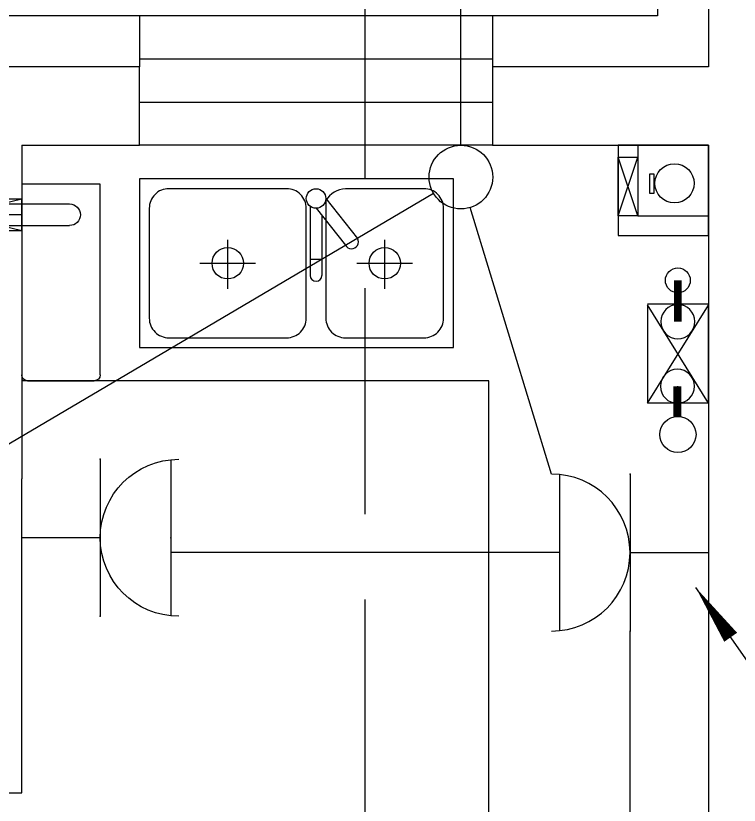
# Model space of a CAD drawing. Extents: x 4483878 to 4539156, y -49303 to -24364.
# Drawn here: x 4518523 to 4520366, y -34081 to -32069 of the extents above; entities that cross this region are included whole.
import ezdxf

# ---------------------------------------------------------------- set-up
doc = ezdxf.new("R2010")
doc.units = 0
doc.header["$LTSCALE"] = 1000
doc.header["$MEASUREMENT"] = 0
doc.linetypes.add('2标准层左边户_t8$0$DASH', pattern=[0.35, 0.25, -0.1])
for name, color, linetype in [('EQUIP-动力', 3, 'Continuous'), ('EQUIP-照明', 3, 'Continuous'), ('LAYER3', 7, 'Continuous'), ('LVTRY', 7, 'Continuous'), ('SURFACE', 6, 'Continuous'), ('TEL_TEXT', 7, 'Continuous'), ('图层1', 7, 'Continuous')]:
    doc.layers.add(name, color=color, linetype=linetype)
doc.styles.get("Standard").update_dxf_attribs({"font": 'gbenor.shx', "bigfont": 'gbcbig.shx'})

# ---------------------------------------------------------------- blocks, each defined once
blk = doc.blocks.new('sgfhjgfh')
for p, q in [((0, -485.5), (0, 0)), ((0, 0), (200, 0)), ((200, 0), (200, -485.5)), ((200, -77.5), (530, -77.5)), ((357.5, -105), (342.5, -105)), ((185, -500.5), (15, -500.5))]:
    blk.add_line(p, q)
for points in [[(200, -37.5), (530, -37.5), (530, -117.5), (200, -117.5), (200, -37.5), (530, -117.5), (530, -37.5), (200, -117.5)], [(685.9, -50), (78, -50)], [(685.9, -105), (78, -105)]]:
    blk.add_lwpolyline(points)
for points in [[(685.9, -119.8), (714.5, -119.8), (714.5, -35.2), (685.9, -35.2)], [(685.9, -119.8), (714.5, -119.8), (714.5, -35.2), (685.9, -35.2)], [(830, -104.6), (714.5, -104.6), (714.5, -49.6), (830, -49.6)]]:
    blk.add_lwpolyline(points, close=True)
for centre, radius, start, end in [((78, -77.5), 27.5, 90, 270), ((15, -485.5), 15, 180, 270), ((185, -485.5), 15, 270, 0)]:
    blk.add_arc(centre, radius, start, end)
blk = doc.blocks.new('20190804-秦皇岛紫金湾$0$紫金湾户型平面08.02$0$厨房龙头')
for p, q in [((0, 25), (101.8, 106)), ((25, 0), (118.9, 74.7)), ((43.9, 15), (196, 15)), ((154.2, -14.8), (154.2, 15.2)), ((20, -15), (196, -15))]:
    blk.add_line(p, q)
blk.add_circle((0, 0), 25)
for centre, radius, start, end in [((110.4, 90.3), 17.8, 298.592, 118.592), ((196, 0), 15, 270, 90)]:
    blk.add_arc(centre, radius, start, end)
blk = doc.blocks.new('YQB08131076')
at = {"layer": 'LVTRY'}
for p, q in [((-175, 149.4), (-175, 274.6)), ((225, 149.4), (225, 274.6)), ((-246.1, 215), (-103.9, 215)), ((153.9, 215), (296.1, 215))]:
    blk.add_line(p, q, dxfattribs=at)
blk.add_lwpolyline([(400, 430), (-400, 430), (-400, 0), (400, 0)], close=True, dxfattribs=at)
blk.add_lwpolyline([(-375, 355), (-375, 75, 0.414214), (-325, 25), (-25, 25, 0.414214), (25, 75), (25, 355, 0.414214), (-25, 405), (-325, 405, 0.414214)], format="xyb", close=True, dxfattribs=at)
blk.add_lwpolyline([(75, 374.8), (75, 75, 0.414214), (125, 25), (325, 25, 0.414214), (375, 75), (375, 355, 0.414214), (325, 405), (125, 405, 0.245545), (75, 374.8, 0.299238)], format="xyb", dxfattribs=at)
for centre in [(-175, 215), (225, 215)]:
    blk.add_circle(centre, 40, dxfattribs=at)
at = {"layer": 'LVTRY', "rotation": 270}
blk.add_blockref('20190804-秦皇岛紫金湾$0$紫金湾户型平面08.02$0$厨房龙头', (50, 380), dxfattribs=at)
blk = doc.blocks.new('$equip$00001238')
for p, q in [((0.4975, 0.95), (-0.4975, 0.95)), ((0.5, 0.5), (-0.5, 0.5)), ((0, 0.5), (0, 0))]:
    blk.add_line(p, q)
blk.add_arc((0, 1), 0.5, 180, 0)
for p in [(0, 0.95), (-0.5, 0.5), (0.5, 0.5), (0, 0)]:
    blk.add_point(p)
at = {"flags": 9}
blk.add_attdef('A', (0, 0), '', height=0.00002, dxfattribs=at)
blk = doc.blocks.new('$TCHSYS$WIN2D')
for p, q in [((-0.5, 0.5), (0.5, 0.5)), ((0.5, 0.1667), (-0.5, 0.1667)), ((0.5, -0.1667), (-0.5, -0.1667)), ((-0.5, -0.5), (0.5, -0.5))]:
    blk.add_line(p, q)

msp = doc.modelspace()

# ---------------------------------------------------------------- linework, layer by layer
at = {"color": 7}
for p, q in [((4520288.1, -30349.3), (4520288.1, -32199.3)), ((4518838.1, -32199.3), (4518338.1, -32199.3)), ((4518838.1, -32399.3), (4518838.1, -32199.3)), ((4520288.1, -32199.3), (4519738.1, -32199.3)), ((4519738.1, -32199.3), (4519738.1, -32399.3)), ((4518538.1, -32399.3), (4518538.1, -33249.3)), ((4518538.1, -32399.3), (4518838.1, -32399.3)), ((4519738.1, -32399.3), (4520288.1, -32399.3)), ((4520288.1, -32399.3), (4520288.1, -35349.3)), ((4518538.1, -34049.3), (4518538.1, -33249.3)), ((4518438.1, -34049.3), (4518538.1, -34049.3))]:
    msp.add_line(p, q, dxfattribs=at)
at = {"color": 7, "linetype": '2标准层左边户_t8$0$DASH', "ltscale": 10}
for p, q in [((4520058.1, -32579.3), (4520108.1, -32429.3)), ((4520108.1, -32579.3), (4520058.1, -32429.3))]:
    msp.add_line(p, q, dxfattribs=at)
at = {"color": 7, "ltscale": 1000}
for p, q in [((4520210, -32848.7), (4520210, -32743.6)), ((4520208.9, -33013.4), (4520208.9, -33090.3))]:
    msp.add_line(p, q, dxfattribs=at)
at = {"color": 7, "lineweight": -3}
for p, q in [((4520288.1, -32804.5), (4520132.7, -32804.5)), ((4520132.7, -32805.7), (4520132.7, -33056.6)), ((4520288.1, -33056.6), (4520132.7, -32805.7)), ((4520132.7, -33056.6), (4520288.1, -32807.1)), ((4520288.1, -33056.6), (4520288.1, -32805.7)), ((4520288.1, -33056.6), (4520132.7, -33056.6))]:
    msp.add_line(p, q, dxfattribs=at)
at = {"color": 7}
for points in [[(4520058.1, -32399.3), (4520058.1, -32629.3), (4520288.1, -32629.3)], [(4520288.1, -32629.3), (4520288.1, -32399.3), (4520058.1, -32399.3)], [(4520108.1, -32399.3), (4520108.1, -32579.3), (4520288.1, -32579.3)], [(4518538.1, -36149.3), (4519728.1, -36149.3), (4519728.1, -32999.3), (4518538.1, -32999.3)]]:
    msp.add_lwpolyline(points, dxfattribs=at)
at = {"color": 7, "linetype": '2标准层左边户_t8$0$DASH', "ltscale": 10}
msp.add_lwpolyline([(4520058.1, -32579.3), (4520058.1, -32429.3), (4520108.1, -32429.3), (4520108.1, -32579.3)], close=True, dxfattribs=at)
at = {"color": 7}
msp.add_lwpolyline([(4520148.9, -32522.2), (4520138.9, -32522.2), (4520138.9, -32472.2), (4520148.9, -32472.2)], close=True, dxfattribs=at)
at = {"color": 7, "const_width": 20}
for points in [[(4520210, -32743.6), (4520210, -32848.7)], [(4520208.9, -33013.4), (4520208.9, -33090.3)]]:
    msp.add_lwpolyline(points, dxfattribs=at)
at = {"color": 7, "ltscale": 30}
msp.add_circle((4520201.5, -32496.2), 50, dxfattribs=at)
at = {"color": 7, "lineweight": -3}
for centre, radius in [((4520210, -32743.6), 31.7), ((4520210.3, -33136.4), 46)]:
    msp.add_circle(centre, radius, dxfattribs=at)
at = {"color": 7, "lineweight": -3, "extrusion": (0, 0, -1)}
for centre, start_param, end_param in [((4520210, -32848.7), 1.570796223017356, 7.853981530196942), ((4520208.9, -33013.4), 1.570796, 7.853981)]:
    msp.add_ellipse(centre, major_axis=(-43.5, 0), ratio=0.999997, start_param=start_param, end_param=end_param, dxfattribs=at)
at = {"layer": 'EQUIP-照明', "color": 3}
msp.add_circle((4519657.2, -32480.4), 81.1, dxfattribs=at)
at = {"layer": 'LAYER3', "color": 0}
msp.add_line((4520393.6, -33722.9), (4520255.7, -33526.5), dxfattribs=at)
msp.add_lwpolyline([(4520255.7, -33526.5, 0, 40, 0), (4520344.6, -33653.1, 40, 40, 0)], format="xyseb", dxfattribs=at)
at = {"layer": 'SURFACE'}
for p, q in [((4520158.1, -30219.3), (4520158.1, -32069.3)), ((4518838.1, -32069.3), (4518208.1, -32069.3)), ((4518838.1, -32069.3), (4518838.1, -32199.3)), ((4519738.1, -32069.3), (4519738.1, -32199.3)), ((4520158.1, -32069.3), (4519738.1, -32069.3))]:
    msp.add_line(p, q, dxfattribs=at)
at = {"layer": 'TEL_TEXT'}
msp.add_line((4519657.2, -32399.3), (4519657.2, -30650.3), dxfattribs=at)
at = {"layer": '图层1', "color": 4}
for p, q in [((4519413.1, -32485), (4519413.1, -31544.5)), ((4518288.1, -33287.6), (4519587.3, -32521.6)), ((4519888.1, -33237.2), (4519680.9, -32558)), ((4519413.1, -33339.4), (4519413.1, -32763.6)), ((4519908.1, -33437.2), (4518918.1, -33437.2)), ((4519413.1, -34281.6), (4519413.1, -33557.2)), ((4520088.1, -35999.3), (4520088.1, -33637.2))]:
    msp.add_line(p, q, dxfattribs=at)

# ---------------------------------------------------------------- block references
at = {"color": 7, "xscale": 900, "yscale": 330, "zscale": 330, "rotation": 180}
msp.add_blockref('$TCHSYS$WIN2D', (4519288.1, -32234.3), dxfattribs=at)
at = {"color": 7}
msp.add_blockref('YQB08131076', (4519238.1, -32914.9), dxfattribs=at)
at = {"color": 7, "extrusion": (0, 0, -1), "zscale": -1}
msp.add_blockref('sgfhjgfh', (-4518738.1, -32498.8), dxfattribs=at)
at = {"layer": 'EQUIP-动力', "color": 4, "yscale": 400, "zscale": 400}
for p, xscale, rotation in [((4518538.1, -33399.5), -400, 270), ((4520288.1, -33437.2), 400, 90.00000000000003)]:
    msp.add_blockref('$equip$00001238', p, dxfattribs=dict(at, xscale=xscale, rotation=rotation))

doc.saveas('drawing.dxf')
